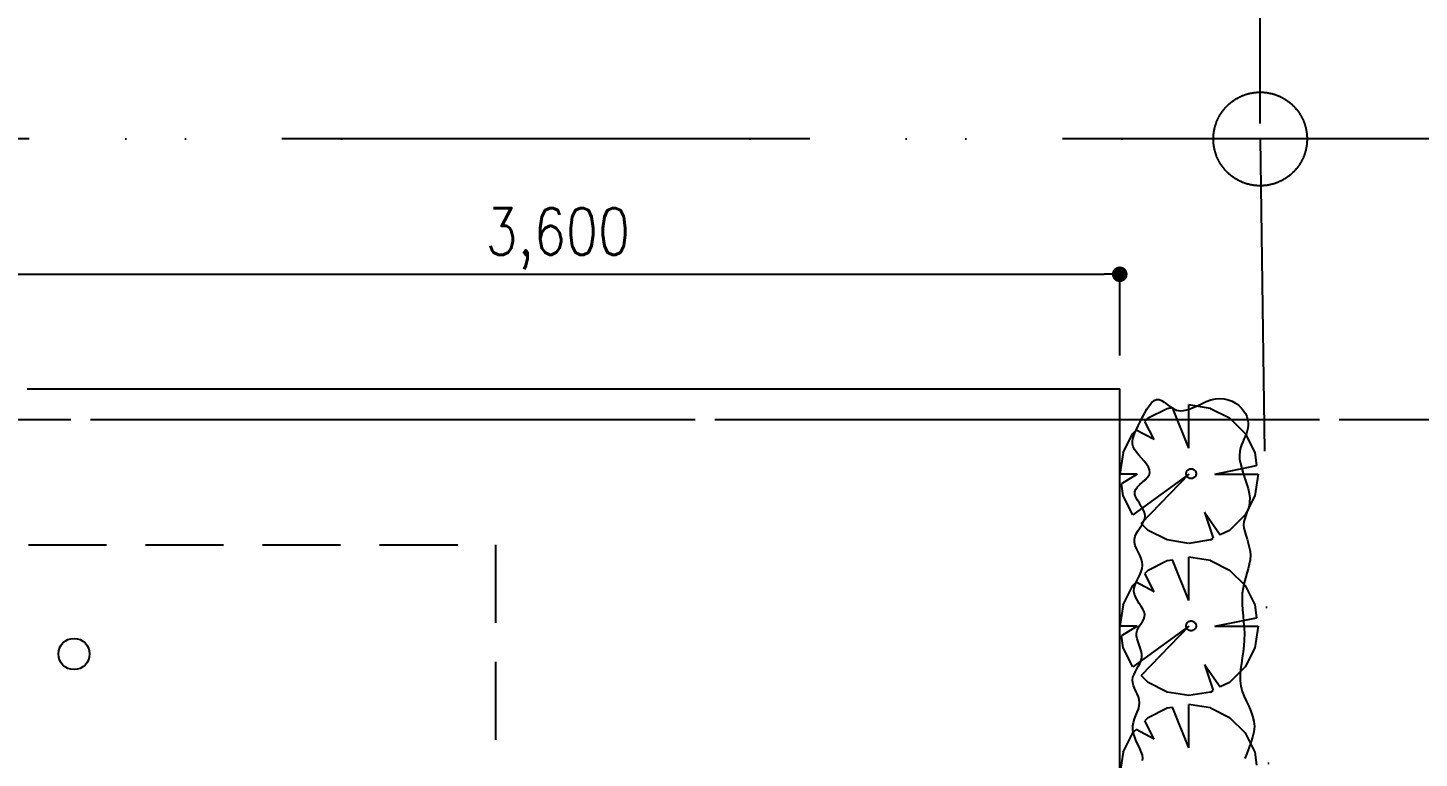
# Model space of a CAD drawing. Header units: millimetres. Extents: x 15495 to 166182, y -39946 to 18307.
# Drawn here: x 56543 to 61000, y -22663 to -20323 of the extents above; entities that cross this region are included whole.
import ezdxf

# ---------------------------------------------------------------- set-up
doc = ezdxf.new("R2010")
doc.units = ezdxf.units.MM
doc.header["$LTSCALE"] = 1000
for name, pattern in [('CENTER', [2, 1.25, -0.25, 0.25, -0.25]), ('DASHED', [0.75, 0.5, -0.25]), ('DIVIDEX2', [2.5, 1, -0.5, 0, -0.5, 0, -0.5])]:
    doc.linetypes.add(name, pattern=pattern)
doc.layers.get('0').update_dxf_attribs({"linetype": 'CONTINUOUS'})
for name, color, linetype in [('1F-A_ELSE-100', 6, 'CONTINUOUS'), ('1F-A_ELSE-50', 6, 'CONTINUOUS'), ('1F-A_GARD-100', 3, 'CONTINUOUS'), ('1F-A_GARD-50', 3, 'CONTINUOUS'), ('1F-A_SITE-100', 1, 'DIVIDEX2'), ('1F-A_SITE-50', 1, 'DIVIDEX2'), ('1F-E_DIM-50', 3, 'CONTINUOUS'), ('1F-E_GRID-100', 1, 'CENTER'), ('1F-E_GRID-50', 1, 'CENTER'), ('1F-F_HIDE-100', 12, 'CONTINUOUS'), ('1F-F_HIDE-50', 12, 'CONTINUOUS')]:
    doc.layers.add(name, color=color, linetype=linetype)
doc.styles.add('DIM', font='romans.shx', dxfattribs={"width": 0.8, "bigfont": 'bigfont.shx'})
doc.dimstyles.new('DIM50_3_3', dxfattribs={"dimscale": 50, "dimtxt": 3, "dimasz": 1, "dimexe": 0, "dimexo": 1, "dimgap": 0.5, "dimtad": 1, "dimdec": 1, "dimdsep": 46, "dimlunit": 6, "dimtxsty": 'DIM', "dimblk1": 'DOT', "dimblk2": 'DOT', "dimsah": 1, "dimcen": 1, "dimclrd": 256, "dimclre": 256, "dimclrt": 256, "dimadec": 0, "dimazin": 0, "dimtfac": 1, "dimtdec": 1, "dimtix": 1, "dimtmove": 2, "dimatfit": 3, "dimldrblk": 'DOT', "dimfxl": 1, "dimtvp": 0.833333, "dimtolj": 1, "dimarcsym": 0})

# ---------------------------------------------------------------- blocks, each defined once
blk = doc.blocks.new('1F-BLOCK_100')
at = {"layer": '1F-A_ELSE-100'}
blk.add_circle((26650, 12250), 50, dxfattribs=at)
at = {"layer": '1F-A_GARD-100'}
for p in [(26500, 13100), (30000, 4959.01)]:
    blk.add_line(p, (30000, 13100), dxfattribs=at)
blk.add_lwpolyline([(30073.23, 11908.31), (30073.96, 11916.64), (30072.35, 11926.02), (30068.82, 11936.32), (30063.98, 11947.37), (30058.47, 11958.98), (30052.9, 11970.98), (30047.9, 11983.19), (30044.08, 11995.43), (30042.08, 12007.51), (30042.32, 12019.3), (30044.41, 12030.77), (30047.77, 12041.93), (30051.82, 12052.8), (30055.99, 12063.4), (30059.68, 12073.73), (30062.33, 12083.82), (30063.34, 12093.67), (30062.32, 12103.3), (30059.67, 12112.73), (30055.93, 12122), (30051.68, 12131.13), (30047.48, 12140.16), (30043.91, 12149.1), (30041.53, 12157.98), (30040.9, 12166.83), (30042.41, 12175.69), (30045.68, 12184.57), (30050.14, 12193.51), (30055.22, 12202.53), (30060.36, 12211.67), (30064.98, 12220.94), (30068.52, 12230.37), (30070.42, 12240), (30070.29, 12249.83), (30068.5, 12259.79), (30065.61, 12269.77), (30062.16, 12279.69), (30058.71, 12289.43), (30055.81, 12298.92), (30054.02, 12308.04), (30053.89, 12316.71), (30055.78, 12324.87), (30059.28, 12332.59), (30063.77, 12340.01), (30068.65, 12347.25), (30073.31, 12354.43), (30077.14, 12361.69), (30079.53, 12369.14), (30079.87, 12376.9), (30077.77, 12385.08), (30073.69, 12393.66), (30068.31, 12402.6), (30062.3, 12411.86), (30056.36, 12421.4), (30051.14, 12431.17), (30047.34, 12441.13), (30045.63, 12451.25), (30046.45, 12461.48), (30049.37, 12471.81), (30053.7, 12482.22), (30058.76, 12492.7), (30063.88, 12503.24), (30068.37, 12513.82), (30071.57, 12524.42), (30072.78, 12535.04), (30071.57, 12545.66), (30068.39, 12556.25), (30063.94, 12566.78), (30058.91, 12577.23), (30053.99, 12587.57), (30049.87, 12597.77), (30047.25, 12607.81), (30046.81, 12617.65), (30049, 12627.29), (30053.32, 12636.76), (30058.99, 12646.11), (30065.26, 12655.42), (30071.36, 12664.72), (30076.53, 12674.08), (30080.01, 12683.55), (30081.05, 12693.18), (30079.14, 12703.01), (30074.89, 12712.97), (30069.13, 12722.95), (30062.75, 12732.87), (30056.58, 12742.61), (30051.49, 12752.1), (30048.34, 12761.22), (30047.99, 12769.89), (30050.99, 12778.05), (30056.71, 12785.79), (30064.24, 12793.25), (30072.63, 12800.58), (30080.98, 12807.9), (30088.33, 12815.37), (30093.78, 12823.11), (30096.4, 12831.26), (30095.53, 12839.92), (30091.64, 12849.02), (30085.5, 12858.41), (30077.84, 12867.99), (30069.43, 12877.61), (30061, 12887.17), (30053.32, 12896.53), (30047.13, 12905.56), (30043.03, 12914.21), (30040.95, 12922.63), (30040.7, 12931.05), (30042.04, 12939.7), (30044.77, 12948.78), (30048.68, 12958.53), (30053.55, 12969.16), (30059.17, 12980.91), (30065.34, 12993.84), (30071.98, 13007.43), (30079.02, 13021.01), (30086.39, 13033.92), (30094.03, 13045.48), (30101.87, 13055.03), (30109.84, 13061.89), (30117.88, 13065.4), (30125.95, 13065.15), (30134.15, 13061.81), (30142.6, 13056.31), (30151.42, 13049.57), (30160.75, 13042.54), (30170.71, 13036.13), (30181.42, 13031.28), (30193.01, 13028.92), (30205.56, 13029.7), (30218.94, 13033.15), (30232.97, 13038.5), (30247.49, 13045.02), (30262.3, 13051.93), (30277.24, 13058.49), (30292.12, 13063.95), (30306.79, 13067.54), (30321.05, 13068.7), (30334.76, 13067.54), (30347.76, 13064.38), (30359.92, 13059.5), (30371.06, 13053.21), (30381.05, 13045.82), (30389.72, 13037.62), (30396.94, 13028.92), (30402.6, 13019.98), (30406.74, 13010.89), (30409.47, 13001.69), (30410.9, 12992.45), (30411.12, 12983.2), (30410.23, 12974.01), (30408.33, 12964.91), (30405.53, 12955.97), (30401.97, 12947.19), (30397.95, 12938.4), (30393.83, 12929.42), (30389.97, 12920.03), (30386.71, 12910.04), (30384.4, 12899.25), (30383.4, 12887.45), (30384.06, 12874.44), (30386.59, 12860.11), (30390.61, 12844.73), (30395.57, 12828.65), (30400.97, 12812.21), (30406.26, 12795.78), (30410.93, 12779.7), (30414.44, 12764.32), (30416.26, 12749.99), (30416.05, 12736.98), (30414.15, 12725.12), (30411.09, 12714.16), (30407.41, 12703.86), (30403.62, 12693.96), (30400.27, 12684.22), (30397.86, 12674.37), (30396.94, 12664.17), (30397.87, 12653.41), (30400.3, 12642.11), (30403.74, 12630.3), (30407.68, 12618.04), (30411.62, 12605.37), (30415.06, 12592.36), (30417.49, 12579.04), (30418.41, 12565.47), (30417.48, 12551.68), (30414.99, 12537.64), (30411.39, 12523.28), (30407.14, 12508.56), (30402.69, 12493.42), (30398.48, 12477.81), (30394.98, 12461.66), (30392.64, 12444.93), (30391.77, 12427.59), (30392.13, 12409.69), (30393.34, 12391.32), (30395.03, 12372.56), (30396.83, 12353.5), (30398.34, 12334.22), (30399.2, 12314.82), (30399.04, 12295.36), (30397.6, 12275.93), (30395.24, 12256.62), (30392.42, 12237.48), (30389.63, 12218.59), (30387.35, 12200.02), (30386.04, 12181.83), (30386.2, 12164.12), (30388.29, 12146.93), (30392.6, 12130.31), (30398.62, 12114.14), (30405.65, 12098.27), (30412.98, 12082.56), (30419.9, 12066.84), (30425.72, 12050.98), (30429.73, 12034.81), (30431.22, 12018.19), (30429.74, 12001.03), (30425.79, 11983.53), (30420.13, 11965.92), (30413.51, 11948.46), (30406.7, 11931.4), (30400.43, 11915)], dxfattribs=at)
at = {"layer": '1F-A_SITE-100'}
for p, q in [((33316.3, 13900), (450, 13900)), ((30450, 13900), (30648.11, -767.66))]:
    blk.add_line(p, q, dxfattribs=at)
blk.add_circle((30450, 13900), 150, dxfattribs=at)
at = {"layer": '1F-E_GRID-100'}
blk.add_line((34140.32, 13000), (-8809.61, 13000), dxfattribs=at)
at = {"layer": '1F-F_HIDE-100', "linetype": 'DASHED', "ltscale": 0.5}
for p, q in [((26504.1, 12600), (28000, 12600)), ((28000, 12600), (28000, 6900))]:
    blk.add_line(p, q, dxfattribs=at)
blk = doc.blocks.new('DOT')
at = {"color": 0, "linetype": 'ByBlock'}
blk.add_line((-0.5, 0), (-1, 0), dxfattribs=at)
at = {"color": 0, "linetype": 'ByBlock', "const_width": 0.5}
blk.add_lwpolyline([(-0.25, 0, 1), (0.25, 0, 1)], format="xyb", close=True, dxfattribs=at)
blk = doc.blocks.new('*D804')
at = {"layer": '1F-E_DIM-50', "lineweight": -2}
for p, q in [((56440.7, -20060.4), (56440.7, -20131.5)), ((56490.7, -20131.5), (60440.7, -20131.5)), ((60490.7, -20628.7), (60490.7, -20131.5))]:
    blk.add_line(p, q, dxfattribs=at)
at = {"layer": '1F-E_DIM-50', "lineweight": -2, "xscale": 50, "yscale": 50, "zscale": 50, "rotation": 180}
blk.add_blockref('DOT', (56440.7, -20131.5), dxfattribs=at)
at = {"layer": '1F-E_DIM-50', "lineweight": -2, "xscale": 50, "yscale": 50, "zscale": 50}
blk.add_blockref('DOT', (60490.7, -20131.5), dxfattribs=at)
at = {"layer": '1F-E_DIM-50', "insert": (58465.7, -20017.2), "char_height": 150, "attachment_point": 5, "style": 'DIM'}
blk.add_mtext('\\A1;4,050', dxfattribs=at)
blk = doc.blocks.new('_DOT')
at = {"color": 0, "linetype": 'ByBlock'}
blk.add_line((-0.5, 0), (-1, 0), dxfattribs=at)
at = {"color": 0, "linetype": 'ByBlock', "const_width": 0.5}
blk.add_lwpolyline([(-0.25, 0, 1), (0.25, 0, 1)], format="xyb", close=True, dxfattribs=at)
blk = doc.blocks.new('*D803')
at = {"layer": '1F-E_DIM-50', "lineweight": -2}
for p, q in [((56440.7, -21116.1), (56440.7, -21112.2)), ((56490.7, -21112.2), (59990.7, -21112.2)), ((60040.7, -21372.2), (60040.7, -21112.2))]:
    blk.add_line(p, q, dxfattribs=at)
at = {"layer": '1F-E_DIM-50', "lineweight": -2, "xscale": 50, "yscale": 50, "zscale": 50, "rotation": 180}
blk.add_blockref('DOT', (56440.7, -21112.2), dxfattribs=at)
at = {"layer": '1F-E_DIM-50', "lineweight": -2, "xscale": 50, "yscale": 50, "zscale": 50}
blk.add_blockref('DOT', (60040.7, -21112.2), dxfattribs=at)
at = {"layer": '1F-E_DIM-50', "insert": (58240.7, -20997.9), "char_height": 150, "attachment_point": 5, "style": 'DIM'}
blk.add_mtext('\\A1;3,600', dxfattribs=at)
blk = doc.blocks.new('1F-BLOCK_50')
at = {"layer": '1F-A_ELSE-50'}
blk.add_circle((26650, 12250), 50, dxfattribs=at)
at = {"layer": '1F-A_GARD-50'}
for p, q in [((26500, 13100), (30000, 13100)), ((30000, 4960), (30000, 13100)), ((30091.31, 13006.3), (30152.3, 13036.79)), ((30152.3, 13036.79), (30168.93, 13039.56)), ((30221.6, 12909.28), (30168.93, 13039.56)), ((30221.6, 12909.28), (30221.6, 13047.88)), ((30290.9, 13036.79), (30221.6, 13047.88)), ((30290.9, 13036.79), (30351.88, 13006.3)), ((30091.31, 13006.3), (30080.23, 12995.21)), ((30110.72, 12937), (30080.23, 12995.21)), ((30351.88, 13006.3), (30401.78, 12956.4)), ((30010.93, 12895.42), (30041.42, 12956.4)), ((30041.42, 12956.4), (30052.51, 12967.49)), ((30110.72, 12937), (30052.51, 12967.49)), ((30401.78, 12956.4), (30432.27, 12895.42)), ((30010.93, 12895.42), (29999.84, 12826.12)), ((30432.27, 12895.42), (30437.81, 12853.84)), ((30214.95, 12835.6), (30216.1, 12837.33)), ((30216.1, 12837.33), (30217.46, 12838.88)), ((30217.46, 12838.88), (30219.02, 12840.25)), ((30219.02, 12840.25), (30220.74, 12841.4)), ((30220.74, 12841.4), (30222.6, 12842.32)), ((30222.6, 12842.32), (30224.56, 12842.98)), ((30224.56, 12842.98), (30226.59, 12843.39)), ((30226.59, 12843.39), (30228.66, 12843.52)), ((30228.66, 12843.52), (30230.73, 12843.39)), ((30230.73, 12843.39), (30232.76, 12842.98)), ((30232.76, 12842.98), (30234.72, 12842.32)), ((30234.72, 12842.32), (30236.58, 12841.4)), ((30236.58, 12841.4), (30238.31, 12840.25)), ((30238.31, 12840.25), (30239.86, 12838.88)), ((30239.86, 12838.88), (30241.23, 12837.33)), ((30241.23, 12837.33), (30242.38, 12835.6)), ((30304.76, 12826.12), (30437.81, 12853.84)), ((30055.28, 12826.12), (29999.84, 12826.12)), ((30055.28, 12826.12), (30005.38, 12795.63)), ((30010.93, 12756.82), (30005.38, 12795.63)), ((30221.6, 12826.12), (30041.42, 12695.84)), ((30221.6, 12826.12), (30069.14, 12668.12)), ((30212.82, 12827.68), (30212.96, 12829.75)), ((30212.96, 12825.62), (30212.82, 12827.68)), ((30212.96, 12829.75), (30213.36, 12831.78)), ((30213.36, 12823.58), (30212.96, 12825.62)), ((30213.36, 12831.78), (30214.03, 12833.75)), ((30214.03, 12821.62), (30213.36, 12823.58)), ((30214.03, 12833.75), (30214.95, 12835.6)), ((30214.95, 12819.76), (30214.03, 12821.62)), ((30216.1, 12818.04), (30214.95, 12819.76)), ((30217.46, 12816.48), (30216.1, 12818.04)), ((30219.02, 12815.12), (30217.46, 12816.48)), ((30220.74, 12813.97), (30219.02, 12815.12)), ((30222.6, 12813.05), (30220.74, 12813.97)), ((30224.56, 12812.38), (30222.6, 12813.05)), ((30226.59, 12811.98), (30224.56, 12812.38)), ((30228.66, 12811.84), (30226.59, 12811.98)), ((30230.73, 12811.98), (30228.66, 12811.84)), ((30232.76, 12812.38), (30230.73, 12811.98)), ((30234.72, 12813.05), (30232.76, 12812.38)), ((30236.58, 12813.97), (30234.72, 12813.05)), ((30238.31, 12815.12), (30236.58, 12813.97)), ((30239.86, 12816.48), (30238.31, 12815.12)), ((30241.23, 12818.04), (30239.86, 12816.48)), ((30242.38, 12819.76), (30241.23, 12818.04)), ((30242.38, 12835.6), (30243.3, 12833.75)), ((30243.3, 12821.62), (30242.38, 12819.76)), ((30243.3, 12833.75), (30243.96, 12831.78)), ((30243.96, 12823.58), (30243.3, 12821.62)), ((30243.96, 12831.78), (30244.37, 12829.75)), ((30244.37, 12825.62), (30243.96, 12823.58)), ((30244.37, 12829.75), (30244.5, 12827.68)), ((30244.5, 12827.68), (30244.37, 12825.62)), ((30304.76, 12826.12), (30443.36, 12826.12)), ((30443.36, 12826.12), (30432.27, 12756.82)), ((30041.42, 12695.84), (30010.93, 12756.82)), ((30432.27, 12756.82), (30401.78, 12695.84)), ((30271.49, 12704.15), (30321.39, 12632.08)), ((30271.49, 12704.15), (30299.21, 12620.99)), ((30091.31, 12645.94), (30069.14, 12668.12)), ((30401.78, 12695.84), (30351.88, 12645.94)), ((30152.3, 12615.45), (30091.31, 12645.94)), ((30221.6, 12604.36), (30152.3, 12615.45)), ((30290.9, 12615.45), (30221.6, 12604.36)), ((30290.9, 12615.45), (30299.21, 12620.99)), ((30351.88, 12645.94), (30321.39, 12632.08)), ((30091.31, 12518.81), (30152.3, 12549.31)), ((30152.3, 12549.31), (30168.93, 12552.08)), ((30221.6, 12421.79), (30168.93, 12552.08)), ((30221.6, 12421.79), (30221.6, 12560.39)), ((30290.9, 12549.31), (30221.6, 12560.39)), ((30290.9, 12549.31), (30351.88, 12518.81)), ((30041.42, 12468.92), (30052.51, 12480.01)), ((30110.72, 12449.51), (30052.51, 12480.01)), ((30091.31, 12518.81), (30080.23, 12507.73)), ((30110.72, 12449.51), (30080.23, 12507.73)), ((30351.88, 12518.81), (30401.78, 12468.92)), ((30010.93, 12407.93), (30041.42, 12468.92)), ((30401.78, 12468.92), (30432.27, 12407.93)), ((30010.93, 12407.93), (29999.84, 12338.63)), ((30432.27, 12407.93), (30437.81, 12366.35)), ((30214.03, 12346.26), (30214.95, 12348.12)), ((30214.95, 12348.12), (30216.1, 12349.84)), ((30216.1, 12349.84), (30217.46, 12351.4)), ((30217.46, 12351.4), (30219.02, 12352.76)), ((30219.02, 12352.76), (30220.74, 12353.91)), ((30220.74, 12353.91), (30222.6, 12354.83)), ((30222.6, 12354.83), (30224.56, 12355.5)), ((30224.56, 12355.5), (30226.59, 12355.9)), ((30226.59, 12355.9), (30228.66, 12356.04)), ((30228.66, 12356.04), (30230.73, 12355.9)), ((30230.73, 12355.9), (30232.76, 12355.5)), ((30232.76, 12355.5), (30234.72, 12354.83)), ((30234.72, 12354.83), (30236.58, 12353.91)), ((30236.58, 12353.91), (30238.31, 12352.76)), ((30238.31, 12352.76), (30239.86, 12351.4)), ((30239.86, 12351.4), (30241.23, 12349.84)), ((30241.23, 12349.84), (30242.38, 12348.12)), ((30242.38, 12348.12), (30243.3, 12346.26)), ((30304.76, 12338.63), (30437.81, 12366.35)), ((30055.28, 12338.63), (29999.84, 12338.63)), ((30055.28, 12338.63), (30005.38, 12308.14)), ((30010.93, 12269.33), (30005.38, 12308.14)), ((30221.6, 12338.63), (30041.42, 12208.35)), ((30221.6, 12338.63), (30069.14, 12180.63)), ((30212.82, 12340.2), (30212.96, 12342.26)), ((30212.96, 12338.13), (30212.82, 12340.2)), ((30212.96, 12342.26), (30213.36, 12344.3)), ((30213.36, 12336.1), (30212.96, 12338.13)), ((30213.36, 12344.3), (30214.03, 12346.26)), ((30214.03, 12334.13), (30213.36, 12336.1)), ((30214.95, 12332.28), (30214.03, 12334.13)), ((30216.1, 12330.55), (30214.95, 12332.28)), ((30217.46, 12329), (30216.1, 12330.55)), ((30219.02, 12327.63), (30217.46, 12329)), ((30220.74, 12326.48), (30219.02, 12327.63)), ((30222.6, 12325.56), (30220.74, 12326.48)), ((30224.56, 12324.9), (30222.6, 12325.56)), ((30226.59, 12324.49), (30224.56, 12324.9)), ((30228.66, 12324.36), (30226.59, 12324.49)), ((30230.73, 12324.49), (30228.66, 12324.36)), ((30232.76, 12324.9), (30230.73, 12324.49)), ((30234.72, 12325.56), (30232.76, 12324.9)), ((30236.58, 12326.48), (30234.72, 12325.56)), ((30238.31, 12327.63), (30236.58, 12326.48)), ((30239.86, 12329), (30238.31, 12327.63)), ((30241.23, 12330.55), (30239.86, 12329)), ((30242.38, 12332.28), (30241.23, 12330.55)), ((30243.3, 12334.13), (30242.38, 12332.28)), ((30243.3, 12346.26), (30243.96, 12344.3)), ((30243.96, 12336.1), (30243.3, 12334.13)), ((30243.96, 12344.3), (30244.37, 12342.26)), ((30244.37, 12338.13), (30243.96, 12336.1)), ((30244.37, 12342.26), (30244.5, 12340.2)), ((30244.5, 12340.2), (30244.37, 12338.13)), ((30304.76, 12338.63), (30443.36, 12338.63)), ((30443.36, 12338.63), (30432.27, 12269.33)), ((30041.42, 12208.35), (30010.93, 12269.33)), ((30432.27, 12269.33), (30401.78, 12208.35)), ((30271.49, 12216.67), (30321.39, 12144.59)), ((30271.49, 12216.67), (30299.21, 12133.51)), ((30091.31, 12158.45), (30069.14, 12180.63)), ((30401.78, 12208.35), (30351.88, 12158.45)), ((30152.3, 12127.96), (30091.31, 12158.45)), ((30221.6, 12116.87), (30152.3, 12127.96)), ((30290.9, 12127.96), (30221.6, 12116.87)), ((30290.9, 12127.96), (30299.21, 12133.51)), ((30351.88, 12158.45), (30321.39, 12144.59)), ((30152.3, 12077.27), (30168.93, 12080.05)), ((30221.6, 11949.76), (30168.93, 12080.05)), ((30221.6, 11949.76), (30221.6, 12088.36)), ((30290.9, 12077.27), (30221.6, 12088.36)), ((30091.31, 12046.78), (30080.23, 12035.69)), ((30110.72, 11977.48), (30080.23, 12035.69)), ((30091.31, 12046.78), (30152.3, 12077.27)), ((30290.9, 12077.27), (30351.88, 12046.78)), ((30351.88, 12046.78), (30401.78, 11996.89)), ((30010.93, 11935.9), (30041.42, 11996.89)), ((30041.42, 11996.89), (30052.51, 12007.97)), ((30110.72, 11977.48), (30052.51, 12007.97)), ((30401.78, 11996.89), (30432.27, 11935.9)), ((30010.93, 11935.9), (29999.84, 11866.6)), ((30432.27, 11935.9), (30437.81, 11894.32))]:
    blk.add_line(p, q, dxfattribs=at)
at = {"layer": '1F-A_SITE-50'}
for p, q in [((31507, 13900), (450, 13900)), ((30450, 13900), (30648.01, -767.96))]:
    blk.add_line(p, q, dxfattribs=at)
blk.add_circle((30450, 13900), 150, dxfattribs=at)
at = {"layer": '1F-E_GRID-50'}
blk.add_line((32453.06, 13000), (-4233.66, 13000), dxfattribs=at)
at = {"layer": '1F-F_HIDE-50', "linetype": 'DASHED', "ltscale": 0.5}
for p, q in [((26504.1, 12600), (28000, 12600)), ((28000, 12600), (28000, 6900))]:
    blk.add_line(p, q, dxfattribs=at)
at = {"layer": '1F-E_DIM-50'}
for base, p1, p2, picture, middle in [((30450, 14447.26), (26400, 14568.35), (30450, 13900), '*D804', (28425, 14561.55)), ((30000, 13466.56), (26400, 13412.68), (30000, 13156.56), '*D803', (28200, 13580.85))]:
    dim = blk.add_linear_dim(base=base, p1=p1, p2=p2, dimstyle='DIM50_3_3', dxfattribs=at)
    dim.commit()
    dim.dimension.update_dxf_attribs({"geometry": picture, "text_midpoint": middle, "insert": (-30040.71, 34578.74)})

msp = doc.modelspace()

# ---------------------------------------------------------------- block references
for name in ['1F-BLOCK_100', '1F-BLOCK_50']:
    msp.add_blockref(name, (30040.7, -34578.7))

doc.saveas('drawing.dxf')
